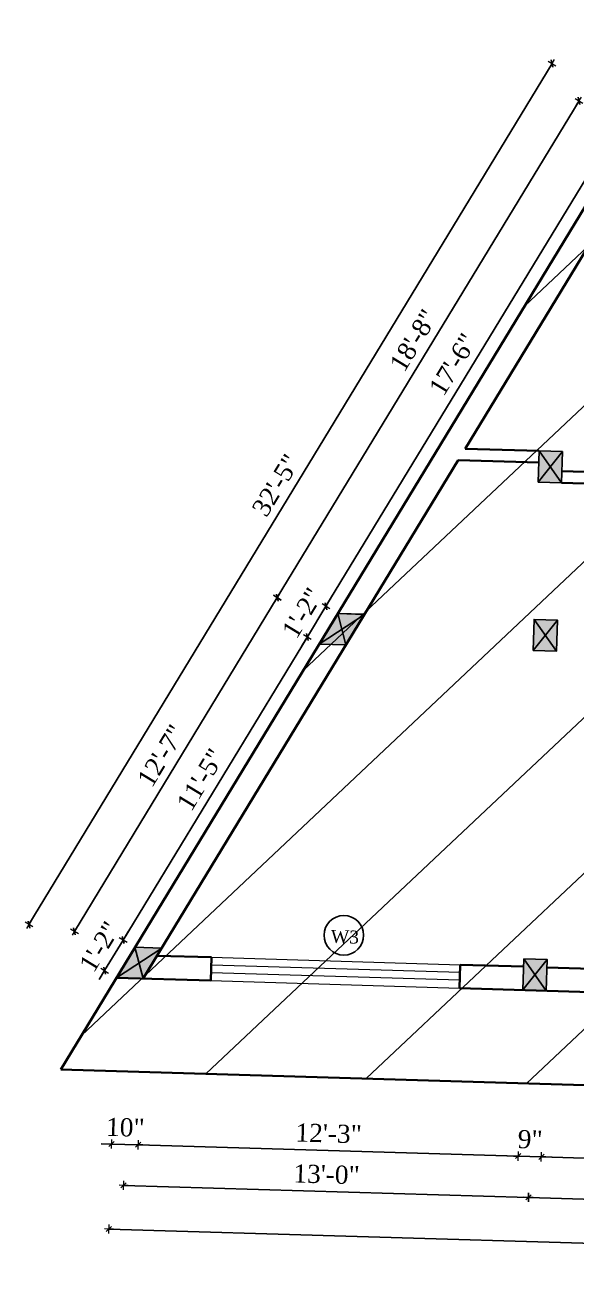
# Model space of a CAD drawing. Header units: inches. Extents: x 4069 to 291496, y -47643 to 12535.
# Drawn here: x 131821.2 to 132034.3, y -22141.2 to -21657.9 of the extents above; entities that cross this region are included whole.
import ezdxf

# ---------------------------------------------------------------- set-up
doc = ezdxf.new("R2010")
doc.units = ezdxf.units.IN
doc.header["$LTSCALE"] = 5
doc.header["$MEASUREMENT"] = 0
for name, color, linetype, lineweight in [('A-WALL', 7, 'Continuous', 9), ('Dimension', 7, 'Continuous', 18), ('Dw', 2, 'Continuous', 18)]:
    doc.layers.add(name, color=color, linetype=linetype, lineweight=lineweight)
doc.layers.add('dim line', color=7, linetype='Continuous', lineweight=15, true_color=0xfab2b2)
doc.layers.add('TEXT', color=6, linetype='Continuous')
doc.layers.add('WALL', color=7, linetype='Continuous')
doc.styles.add('ordinary', font='times.ttf')
doc.dimstyles.new('Copy of 96', dxfattribs={"dimtxt": 7, "dimasz": 4, "dimexe": 0.5, "dimexo": 0.5, "dimgap": 3, "dimtad": 1, "dimdec": 1, "dimzin": 11, "dimdsep": 46, "dimlunit": 4, "dimtxsty": 'ordinary', "dimblk": 'OBLIQUE', "dimcen": 0.09, "dimse1": 1, "dimse2": 1, "dimclrt": 6, "dimazin": 0, "dimtfac": 1, "dimtdec": 1, "dimtix": 1, "dimtmove": 2, "dimatfit": 3, "dimldrblk": 'leader', "dimfxl": 0.5, "dimfxlon": 1, "dimtolj": 1, "dimtzin": 0, "dimarcsym": 0})

# ---------------------------------------------------------------- blocks, each defined once
blk = doc.blocks.new('c2a')
at = {"color": 1, "ltscale": 5}
for p, q in [((18091.63, 4625.76), (18084.82, 4613.76)), ((18101.98, 4625.76), (18091.63, 4625.76)), ((18095.17, 4613.76), (18101.98, 4625.76)), ((18084.82, 4613.76), (18095.17, 4613.76))]:
    blk.add_line(p, q, dxfattribs=at)
blk = doc.blocks.new('oblique')
at = {"color": 0, "lineweight": -2}
blk.add_line((0.25, 0.25), (-0.25, -0.25), dxfattribs=at)
at = {"layer": 'dim line', "lineweight": 9}
for p, q in [((-0.4375, 0), (0.4375, 0)), ((0, 0.4375), (0, -0.4375))]:
    blk.add_line(p, q, dxfattribs=at)
blk = doc.blocks.new('*D3435')
at = {"layer": 'A-WALL', "color": 0, "lineweight": -2, "ltscale": 50, "transparency": 16777216}
blk.add_line((132165.49, -22114.6), (132015.56, -22110.12), dxfattribs=at)
at = {"layer": 'Defpoints', "color": 0, "ltscale": 50, "transparency": 16777216}
for p in [(132017.94, -22030.23), (132167.88, -22034.71), (132015.56, -22110.12)]:
    blk.add_point(p, dxfattribs=at)
at = {"layer": 'A-WALL', "color": 0, "lineweight": -2, "ltscale": 50, "transparency": 16777216, "xscale": 4, "yscale": 4, "zscale": 4}
for p, rotation in [((132015.56, -22110.12), 178.2899854281162), ((132165.49, -22114.6), 358.2899854281162)]:
    blk.add_blockref('oblique', p, dxfattribs=dict(at, rotation=rotation))
at = {"layer": 'A-WALL', "color": 6, "ltscale": 50, "transparency": 16777216, "insert": (132090.72, -22105.8), "char_height": 7, "attachment_point": 5, "rotation": 358.29, "style": 'ordinary'}
blk.add_mtext('\\A1;12\'-6"', dxfattribs=at)
blk = doc.blocks.new('_OBLIQUE')
at = {"color": 0, "linetype": 'ByBlock'}
blk.add_line((-0.5, -0.5), (0.5, 0.5), dxfattribs=at)
blk = doc.blocks.new('leader')
at = {"layer": 'Dimension'}
for p, q in [((0, -4.33), (0, 4.33)), ((-4.42, 0), (4.42, 0))]:
    blk.add_line(p, q, dxfattribs=at)
blk = doc.blocks.new('*D3436')
at = {"layer": 'A-WALL', "color": 0, "lineweight": -2, "ltscale": 50, "transparency": 16777216}
blk.add_line((132015.56, -22110.12), (131859.3, -22105.46), dxfattribs=at)
at = {"layer": 'Defpoints', "color": 0, "ltscale": 50, "transparency": 16777216}
for p in [(131861.69, -22025.57), (132017.94, -22030.23), (131859.3, -22105.46)]:
    blk.add_point(p, dxfattribs=at)
at = {"layer": 'A-WALL', "color": 0, "lineweight": -2, "ltscale": 50, "transparency": 16777216, "xscale": 4, "yscale": 4, "zscale": 4}
for p, rotation in [((131859.3, -22105.46), 178.2899854281162), ((132015.56, -22110.12), 358.2899854281162)]:
    blk.add_blockref('oblique', p, dxfattribs=dict(at, rotation=rotation))
at = {"layer": 'A-WALL', "color": 6, "ltscale": 50, "transparency": 16777216, "insert": (131937.63, -22101.23), "char_height": 7, "attachment_point": 5, "rotation": 358.29, "style": 'ordinary'}
blk.add_mtext('\\A1;13\'-0"', dxfattribs=at)
blk = doc.blocks.new('*D3437')
at = {"layer": 'A-WALL', "color": 0, "lineweight": -2, "ltscale": 50, "transparency": 16777216}
blk.add_line((132426.37, -22139.42), (131853.62, -22122.32), dxfattribs=at)
at = {"layer": 'Defpoints', "color": 0, "ltscale": 50, "transparency": 16777216}
for p in [(131856.52, -22025.41), (132429.26, -22042.51), (131853.62, -22122.32)]:
    blk.add_point(p, dxfattribs=at)
at = {"layer": 'A-WALL', "color": 0, "lineweight": -2, "ltscale": 50, "transparency": 16777216, "xscale": 4, "yscale": 4, "zscale": 4}
for p, rotation in [((131853.62, -22122.32), 178.2899854281162), ((132426.37, -22139.42), 358.2899854281162)]:
    blk.add_blockref('oblique', p, dxfattribs=dict(at, rotation=rotation))
at = {"layer": 'A-WALL', "color": 6, "ltscale": 50, "transparency": 16777216, "insert": (132140.19, -22124.3), "char_height": 7, "attachment_point": 5, "rotation": 358.29, "style": 'ordinary'}
blk.add_mtext('\\A1;47\'-9"', dxfattribs=at)
blk = doc.blocks.new('*D3438')
at = {"layer": 'A-WALL', "color": 0, "lineweight": -2, "ltscale": 50, "transparency": 16777216}
for p, q in [((131851.95, -22022.64), (131859.12, -22010.84)), ((131859.12, -22010.84), (131861.2, -22007.43)), ((131851.95, -22022.64), (131849.87, -22026.05))]:
    blk.add_line(p, q, dxfattribs=at)
at = {"layer": 'Defpoints', "color": 0, "ltscale": 50, "transparency": 16777216}
for p in [(131859.12, -22010.84), (131863.68, -22013.62), (131856.52, -22025.41)]:
    blk.add_point(p, dxfattribs=at)
at = {"layer": 'A-WALL', "color": 0, "lineweight": -2, "ltscale": 50, "transparency": 16777216, "xscale": 4, "yscale": 4, "zscale": 4}
for p, rotation in [((131859.12, -22010.84), 238.7014709224648), ((131851.95, -22022.64), 58.70147092246477)]:
    blk.add_blockref('oblique', p, dxfattribs=dict(at, rotation=rotation))
at = {"layer": 'A-WALL', "color": 6, "ltscale": 50, "transparency": 16777216, "insert": (131849.98, -22013.36), "char_height": 7, "attachment_point": 5, "rotation": 58.7015, "style": 'ordinary'}
blk.add_mtext('\\A1;1\'-2"', dxfattribs=at)
blk = doc.blocks.new('*D3439')
at = {"layer": 'A-WALL', "color": 0, "lineweight": -2, "ltscale": 50, "transparency": 16777216}
blk.add_line((131859.12, -22010.84), (131930.21, -21893.91), dxfattribs=at)
at = {"layer": 'Defpoints', "color": 0, "ltscale": 50, "transparency": 16777216}
for p in [(131930.21, -21893.91), (131934.78, -21896.69), (131863.68, -22013.62)]:
    blk.add_point(p, dxfattribs=at)
at = {"layer": 'A-WALL', "color": 0, "lineweight": -2, "ltscale": 50, "transparency": 16777216, "xscale": 4, "yscale": 4, "zscale": 4}
for p, rotation in [((131930.21, -21893.91), 58.70147092265319), ((131859.12, -22010.84), 238.7014709226532)]:
    blk.add_blockref('oblique', p, dxfattribs=dict(at, rotation=rotation))
at = {"layer": 'A-WALL', "color": 6, "ltscale": 50, "transparency": 16777216, "insert": (131889.06, -21948.97), "char_height": 7, "attachment_point": 5, "rotation": 58.7015, "style": 'ordinary'}
blk.add_mtext('\\A1;11\'-5"', dxfattribs=at)
blk = doc.blocks.new('*D3440')
at = {"layer": 'A-WALL', "color": 0, "lineweight": -2, "ltscale": 50, "transparency": 16777216}
for p, q in [((131937.38, -21882.12), (131939.46, -21878.7)), ((131930.21, -21893.91), (131937.38, -21882.12)), ((131930.21, -21893.91), (131928.13, -21897.33))]:
    blk.add_line(p, q, dxfattribs=at)
at = {"layer": 'Defpoints', "color": 0, "ltscale": 50, "transparency": 16777216}
for p in [(131937.38, -21882.12), (131941.94, -21884.9), (131934.78, -21896.69)]:
    blk.add_point(p, dxfattribs=at)
at = {"layer": 'A-WALL', "color": 0, "lineweight": -2, "ltscale": 50, "transparency": 16777216, "xscale": 4, "yscale": 4, "zscale": 4}
for p, rotation in [((131937.38, -21882.12), 238.7014709226532), ((131930.21, -21893.91), 58.70147092265319)]:
    blk.add_blockref('oblique', p, dxfattribs=dict(at, rotation=rotation))
at = {"layer": 'A-WALL', "color": 6, "ltscale": 50, "transparency": 16777216, "insert": (131928.24, -21884.64), "char_height": 7, "attachment_point": 5, "rotation": 58.7015, "style": 'ordinary'}
blk.add_mtext('\\A1;1\'-2"', dxfattribs=at)
blk = doc.blocks.new('*D3441')
at = {"layer": 'A-WALL', "color": 0, "lineweight": -2, "ltscale": 50, "transparency": 16777216}
blk.add_line((131937.38, -21882.12), (132046.7, -21702.3), dxfattribs=at)
at = {"layer": 'Defpoints', "color": 0, "ltscale": 50, "transparency": 16777216}
for p in [(132046.7, -21702.3), (132051.27, -21705.08), (131941.94, -21884.9)]:
    blk.add_point(p, dxfattribs=at)
at = {"layer": 'A-WALL', "color": 0, "lineweight": -2, "ltscale": 50, "transparency": 16777216, "xscale": 4, "yscale": 4, "zscale": 4}
for p, rotation in [((132046.7, -21702.3), 58.70147092265319), ((131937.38, -21882.12), 238.7014709226532)]:
    blk.add_blockref('oblique', p, dxfattribs=dict(at, rotation=rotation))
at = {"layer": 'A-WALL', "color": 6, "ltscale": 50, "transparency": 16777216, "insert": (131986.43, -21788.8), "char_height": 7, "attachment_point": 5, "rotation": 58.7015, "style": 'ordinary'}
blk.add_mtext('\\A1;17\'-6"', dxfattribs=at)
blk = doc.blocks.new('*D3443')
at = {"layer": 'A-WALL', "color": 0, "lineweight": -2, "ltscale": 50, "transparency": 16777216}
blk.add_line((132035.07, -21687.16), (131918.58, -21878.77), dxfattribs=at)
at = {"layer": 'Defpoints', "color": 0, "ltscale": 50, "transparency": 16777216}
for p in [(132054.85, -21699.18), (131918.58, -21878.77), (131938.36, -21890.79)]:
    blk.add_point(p, dxfattribs=at)
at = {"layer": 'A-WALL', "color": 0, "lineweight": -2, "ltscale": 50, "transparency": 16777216, "xscale": 4, "yscale": 4, "zscale": 4}
for p, rotation in [((132035.07, -21687.16), 58.70147092238875), ((131918.58, -21878.77), 238.7014709223888)]:
    blk.add_blockref('oblique', p, dxfattribs=dict(at, rotation=rotation))
at = {"layer": 'A-WALL', "color": 6, "ltscale": 50, "transparency": 16777216, "insert": (131971.22, -21779.55), "char_height": 7, "attachment_point": 5, "rotation": 58.7015, "style": 'ordinary'}
blk.add_mtext('\\A1;18\'-8"', dxfattribs=at)
blk = doc.blocks.new('*D3444')
at = {"layer": 'A-WALL', "color": 0, "lineweight": -2, "ltscale": 50, "transparency": 16777216}
blk.add_line((131918.58, -21878.77), (131840.32, -22007.49), dxfattribs=at)
at = {"layer": 'Defpoints', "color": 0, "ltscale": 50, "transparency": 16777216}
for p in [(131938.36, -21890.79), (131840.32, -22007.49), (131860.1, -22019.52)]:
    blk.add_point(p, dxfattribs=at)
at = {"layer": 'A-WALL', "color": 0, "lineweight": -2, "ltscale": 50, "transparency": 16777216, "xscale": 4, "yscale": 4, "zscale": 4}
for p, rotation in [((131918.58, -21878.77), 58.70147092265326), ((131840.32, -22007.49), 238.7014709226532)]:
    blk.add_blockref('oblique', p, dxfattribs=dict(at, rotation=rotation))
at = {"layer": 'A-WALL', "color": 6, "ltscale": 50, "transparency": 16777216, "insert": (131873.83, -21939.71), "char_height": 7, "attachment_point": 5, "rotation": 58.7015, "style": 'ordinary'}
blk.add_mtext('\\A1;12\'-7"', dxfattribs=at)
blk = doc.blocks.new('*D3445')
at = {"layer": 'A-WALL', "color": 0, "lineweight": -2, "ltscale": 50, "transparency": 16777216}
blk.add_line((131822.74, -22004.88), (132024.66, -21672.75), dxfattribs=at)
at = {"layer": 'Defpoints', "color": 0, "ltscale": 50, "transparency": 16777216}
for p in [(132024.66, -21672.75), (132058.44, -21693.29), (131856.52, -22025.41)]:
    blk.add_point(p, dxfattribs=at)
at = {"layer": 'A-WALL', "color": 0, "lineweight": -2, "ltscale": 50, "transparency": 16777216, "xscale": 4, "yscale": 4, "zscale": 4}
for p, rotation in [((132024.66, -21672.75), 58.70147092240071), ((131822.74, -22004.88), 238.7014709224007)]:
    blk.add_blockref('oblique', p, dxfattribs=dict(at, rotation=rotation))
at = {"layer": 'A-WALL', "color": 6, "ltscale": 50, "transparency": 16777216, "insert": (131918.1, -21835.41), "char_height": 7, "attachment_point": 5, "rotation": 58.7015, "style": 'ordinary'}
blk.add_mtext('\\A1;32\'-5"', dxfattribs=at)
blk = doc.blocks.new('*D3424')
at = {"layer": 'A-WALL', "color": 0, "lineweight": -2, "ltscale": 50, "transparency": 16777216}
for p, q in [((131854.6, -22089.51), (131850.6, -22089.39)), ((131854.6, -22089.51), (131864.95, -22089.82)), ((131864.95, -22089.82), (131868.95, -22089.94))]:
    blk.add_line(p, q, dxfattribs=at)
at = {"layer": 'Defpoints', "color": 0, "ltscale": 50, "transparency": 16777216}
for p in [(131856.52, -22025.41), (131866.86, -22025.72), (131864.95, -22089.82)]:
    blk.add_point(p, dxfattribs=at)
at = {"layer": 'A-WALL', "color": 0, "lineweight": -2, "ltscale": 50, "transparency": 16777216, "xscale": 4, "yscale": 4, "zscale": 4}
for p, rotation in [((131854.6, -22089.51), 358.2899854281162), ((131864.95, -22089.82), 178.2899854281162)]:
    blk.add_blockref('oblique', p, dxfattribs=dict(at, rotation=rotation))
at = {"layer": 'A-WALL', "color": 6, "ltscale": 50, "transparency": 16777216, "insert": (131859.97, -22083.11), "char_height": 7, "attachment_point": 5, "rotation": 358.29, "style": 'ordinary'}
blk.add_mtext('\\A1;10"', dxfattribs=at)
blk = doc.blocks.new('*D3425')
at = {"layer": 'A-WALL', "color": 0, "lineweight": -2, "ltscale": 50, "transparency": 16777216}
blk.add_line((131864.95, -22089.82), (132011.53, -22094.19), dxfattribs=at)
at = {"layer": 'Defpoints', "color": 0, "ltscale": 50, "transparency": 16777216}
for p in [(131866.86, -22025.72), (132013.45, -22030.1), (132011.53, -22094.19)]:
    blk.add_point(p, dxfattribs=at)
at = {"layer": 'A-WALL', "color": 0, "lineweight": -2, "ltscale": 50, "transparency": 16777216, "xscale": 4, "yscale": 4, "zscale": 4}
for p, rotation in [((131864.95, -22089.82), 178.2899854281162), ((132011.53, -22094.19), 358.2899854281162)]:
    blk.add_blockref('oblique', p, dxfattribs=dict(at, rotation=rotation))
at = {"layer": 'A-WALL', "color": 6, "ltscale": 50, "transparency": 16777216, "insert": (131938.44, -22085.45), "char_height": 7, "attachment_point": 5, "rotation": 358.29, "style": 'ordinary'}
blk.add_mtext('\\A1;12\'-3"', dxfattribs=at)
blk = doc.blocks.new('*D3426')
at = {"layer": 'A-WALL', "color": 0, "lineweight": -2, "ltscale": 50, "transparency": 16777216}
for p, q in [((132011.53, -22094.19), (132007.53, -22094.08)), ((132011.53, -22094.19), (132020.53, -22094.46)), ((132020.53, -22094.46), (132024.53, -22094.58))]:
    blk.add_line(p, q, dxfattribs=at)
at = {"layer": 'Defpoints', "color": 0, "ltscale": 50, "transparency": 16777216}
for p in [(132013.45, -22030.1), (132022.44, -22030.36), (132020.53, -22094.46)]:
    blk.add_point(p, dxfattribs=at)
at = {"layer": 'A-WALL', "color": 0, "lineweight": -2, "ltscale": 50, "transparency": 16777216, "xscale": 4, "yscale": 4, "zscale": 4}
for p, rotation in [((132011.53, -22094.19), 358.2899854281162), ((132020.53, -22094.46), 178.2899854281162)]:
    blk.add_blockref('oblique', p, dxfattribs=dict(at, rotation=rotation))
at = {"layer": 'A-WALL', "color": 6, "ltscale": 50, "transparency": 16777216, "insert": (132016.23, -22087.76), "char_height": 7, "attachment_point": 5, "rotation": 358.29, "style": 'ordinary'}
blk.add_mtext('\\A1;9"', dxfattribs=at)
blk = doc.blocks.new('*D3427')
at = {"layer": 'A-WALL', "color": 0, "lineweight": -2, "ltscale": 50, "transparency": 16777216}
blk.add_line((132020.53, -22094.46), (132161.47, -22098.67), dxfattribs=at)
at = {"layer": 'Defpoints', "color": 0, "ltscale": 50, "transparency": 16777216}
for p in [(132022.44, -22030.36), (132163.38, -22034.57), (132161.47, -22098.67)]:
    blk.add_point(p, dxfattribs=at)
at = {"layer": 'A-WALL', "color": 0, "lineweight": -2, "ltscale": 50, "transparency": 16777216, "xscale": 4, "yscale": 4, "zscale": 4}
for p, rotation in [((132020.53, -22094.46), 178.2899854281162), ((132161.47, -22098.67), 358.2899854281162)]:
    blk.add_blockref('oblique', p, dxfattribs=dict(at, rotation=rotation))
at = {"layer": 'A-WALL', "color": 6, "ltscale": 50, "transparency": 16777216, "insert": (132091.19, -22090), "char_height": 7, "attachment_point": 5, "rotation": 358.29, "style": 'ordinary'}
blk.add_mtext('\\A1;11\'-9"', dxfattribs=at)

msp = doc.modelspace()

# ---------------------------------------------------------------- hatches: boundary and pattern name
at = {"layer": 'WALL', "linetype": 'ByBlock', "ltscale": 5, "true_color": 0xf8991e}
h = msp.add_hatch(dxfattribs=at)
h.set_pattern_fill('ANSI31', color=30, scale=350, angle=-1.7100146)
h.set_pattern_definition([(43.29, (123828.28, -19199.53), (-29.99899, 31.8453), [])])
h.paths.add_polyline_path([(131835.00906, -22060.78507), (132079.94389, -21657.91475), (132438.23225, -21668.61118), (132428.4074, -22078.50054)])
h = msp.add_hatch(color=30, dxfattribs=at)
h.dxf.hatch_style = 1
h.paths.add_polyline_path([(132023.9714, -21828.32036), (132019.29436, -21834.18341), (132028.29035, -21834.45198)])
h.paths.add_polyline_path([(132028.29035, -21834.45198), (132028.64844, -21822.45732), (132023.9714, -21828.32036)])
h.paths.add_polyline_path([(132023.9714, -21828.32036), (132028.64844, -21822.45732), (132019.65245, -21822.18875)])
h.paths.add_polyline_path([(132019.65245, -21822.18875), (132019.29436, -21834.18341), (132023.9714, -21828.32036)])
h = msp.add_hatch(color=30, dxfattribs=at)
h.dxf.hatch_style = 1
h.paths.add_polyline_path([(131943.53214, -21890.94787), (131945.12025, -21896.99796), (131952.28907, -21885.20663)])
h.paths.add_polyline_path([(131943.53214, -21890.94787), (131952.28907, -21885.20663), (131941.94402, -21884.89779)])
h.paths.add_polyline_path([(131941.94402, -21884.89779), (131934.7752, -21896.68911), (131943.53214, -21890.94787)])
h.paths.add_polyline_path([(131943.53214, -21890.94787), (131934.7752, -21896.68911), (131945.12025, -21896.99796)])
h = msp.add_hatch(color=30, dxfattribs=at)
h.dxf.hatch_style = 1
h.paths.add_polyline_path([(132022.03174, -21893.29142), (132017.3547, -21899.15446), (132026.35069, -21899.42303)])
h.paths.add_polyline_path([(132026.35069, -21899.42303), (132026.70878, -21887.42837), (132022.03174, -21893.29142)])
h.paths.add_polyline_path([(132022.03174, -21893.29142), (132026.70878, -21887.42837), (132017.71279, -21887.15981)])
h.paths.add_polyline_path([(132017.71279, -21887.15981), (132017.3547, -21899.15446), (132022.03174, -21893.29142)])
h = msp.add_hatch(color=30, dxfattribs=at)
h.dxf.hatch_style = 1
h.paths.add_polyline_path([(131865.27247, -22019.66985), (131866.86058, -22025.71994), (131874.02941, -22013.92861)])
h.paths.add_polyline_path([(131865.27247, -22019.66985), (131874.02941, -22013.92861), (131863.68436, -22013.61977)])
h.paths.add_polyline_path([(131863.68436, -22013.61977), (131856.51553, -22025.41109), (131865.27247, -22019.66985)])
h.paths.add_polyline_path([(131865.27247, -22019.66985), (131856.51553, -22025.41109), (131866.86058, -22025.71994)])
h = msp.add_hatch(color=30, dxfattribs=at)
h.dxf.hatch_style = 1
h.paths.add_polyline_path([(132018.12257, -22024.23308), (132013.44553, -22030.09612), (132022.44152, -22030.36469)])
h.paths.add_polyline_path([(132022.44152, -22030.36469), (132022.79961, -22018.37003), (132018.12257, -22024.23308)])
h.paths.add_polyline_path([(132018.12257, -22024.23308), (132022.79961, -22018.37003), (132013.80362, -22018.10147)])
h.paths.add_polyline_path([(132013.80362, -22018.10147), (132013.44553, -22030.09612), (132018.12257, -22024.23308)])

# ---------------------------------------------------------------- linework, layer by layer
at = {"color": 1, "ltscale": 5}
for p, q in [((132019.29436, -21834.18341), (132028.64844, -21822.45732)), ((132028.29035, -21834.45198), (132019.65245, -21822.18875)), ((131934.7752, -21896.68911), (131952.28907, -21885.20663)), ((131945.12025, -21896.99796), (131941.94402, -21884.89779)), ((132017.3547, -21899.15446), (132026.70878, -21887.42837)), ((132026.35069, -21899.42303), (132017.71279, -21887.15981)), ((131856.51553, -22025.41109), (131874.02941, -22013.92861)), ((131866.86058, -22025.71994), (131863.68436, -22013.61977)), ((132013.44553, -22030.09612), (132022.79961, -22018.37003)), ((132022.44152, -22030.36469), (132013.80362, -22018.10147))]:
    msp.add_line(p, q, dxfattribs=at)
at = {"layer": 'A-WALL', "lineweight": 30}
for p, q in [((131835.00906, -22060.78507), (132079.94389, -21657.91475)), ((131991.12021, -21821.33694), (132068.78247, -21693.59757)), ((132019.65245, -21822.18875), (131991.12021, -21821.33694)), ((131866.86058, -22025.71994), (131988.4319, -21825.75869)), ((132019.51816, -21826.68675), (131988.4319, -21825.75869)), ((132028.42463, -21829.95398), (132123.73351, -21832.79936)), ((132028.29035, -21834.45198), (132123.59923, -21837.29735)), ((131872.2372, -22016.87644), (131893.26785, -22017.5043)), ((131892.99928, -22026.50029), (131893.26785, -22017.5043)), ((131988.95653, -22029.36502), (131989.2251, -22020.36903)), ((131989.2251, -22020.36903), (132013.7141, -22021.10013)), ((132022.71009, -22021.3687), (132044.2006, -22022.01028)), ((131856.51553, -22025.41109), (131892.99928, -22026.50029)), ((131988.95653, -22029.36502), (132043.93203, -22031.00627)), ((131835.00906, -22060.78507), (132428.4074, -22078.50054))]:
    msp.add_line(p, q, dxfattribs=at)
at = {"layer": 'Dw', "color": 3}
for p, q in [((131989.13557, -22023.36769), (131893.17833, -22020.50296)), ((131893.26785, -22017.5043), (131989.2251, -22020.36903)), ((131892.99928, -22026.50029), (131988.95653, -22029.36502)), ((131989.04605, -22026.36636), (131893.0888, -22023.50163))]:
    msp.add_line(p, q, dxfattribs=at)
at = {"layer": 'TEXT'}
msp.add_circle((131944.29148, -22008.9986), 7.64038, dxfattribs=at)
at = {"layer": 'WALL', "color": 2, "linetype": 'ByBlock', "ltscale": 5}
for points in [[(132019.29436, -21834.18341), (132028.29035, -21834.45198), (132028.64844, -21822.45732), (132019.65245, -21822.18875)], [(131934.7752, -21896.68911), (131945.12025, -21896.99796), (131952.28907, -21885.20663), (131941.94402, -21884.89779)], [(132017.3547, -21899.15446), (132026.35069, -21899.42303), (132026.70878, -21887.42837), (132017.71279, -21887.15981)], [(131856.51553, -22025.41109), (131866.86058, -22025.71994), (131874.02941, -22013.92861), (131863.68436, -22013.61977)], [(132013.44553, -22030.09612), (132022.44152, -22030.36469), (132022.79961, -22018.37003), (132013.80362, -22018.10147)]]:
    msp.add_lwpolyline(points, close=True, dxfattribs=at)

# ---------------------------------------------------------------- block references
at = {"layer": 'WALL', "color": 2, "linetype": 'ByBlock', "ltscale": 5, "rotation": 358.2899854281289}
for p in [(113720.33091, -25968.72534), (113642.07124, -26097.44732)]:
    msp.add_blockref('c2a', p, dxfattribs=at)

# ---------------------------------------------------------------- texts
at = {"layer": 'TEXT', "style": 'ordinary'}
msp.add_text('W3', height=5, rotation=358.2903735, dxfattribs=at).set_placement((131939.16929, -22011.91116))

# ---------------------------------------------------------------- dimensions: what is measured, and where the dimension line sits
at = {"layer": 'A-WALL', "ltscale": 50}
for p1, p2, distance, picture, middle in [((131856.51553, -22025.41109), (132058.43742, -21693.28873), 39.52759, '*D3445', (131918.09543, -21835.40724)), ((132054.85301, -21699.18439), (131938.35961, -21890.79345), -23.15088, '*D3443', (131971.21871, -21779.55391)), ((131856.51553, -22025.41109), (131863.68436, -22013.61977), 5.34192, '*D3438', (131849.98135, -22013.36359))]:
    dim = msp.add_aligned_dim(p1=p1, p2=p2, distance=distance, dimstyle='Copy of 96', override={"dimdec": 0, "dimblk": 'oblique', "dimtdec": 0, "dimarcsym": 1}, dxfattribs=at)
    dim.commit()
    dim.dimension.update_dxf_attribs({"geometry": picture, "text_midpoint": middle})
for base, p1, p2, angle, picture, middle in [((132046.70407, -21702.30494), (131941.94402, -21884.89779), (132051.2686, -21705.08006), 238.7014709, '*D3441', (131986.42734, -21788.80037)), ((131937.3795, -21882.12267), (131934.7752, -21896.68911), (131941.94402, -21884.89779), 238.7014709, '*D3440', (131928.24102, -21884.6416)), ((131840.31816, -22007.48861), (131938.35961, -21890.79345), (131860.09995, -22019.51543), 58.7014709, '*D3444', (131873.83355, -21939.71419)), ((131930.21068, -21893.914), (131863.68436, -22013.61977), (131934.7752, -21896.68911), 238.7014709, '*D3439', (131889.05944, -21948.97113)), ((131864.94698, -22089.81823), (131856.51553, -22025.41109), (131866.86058, -22025.71994), 358.2899854, '*D3424', (131859.97023, -22083.10617)), ((131853.62237, -22122.32064), (132429.26035, -22042.50996), (131856.51553, -22025.41109), 358.2899854, '*D3437', (132140.19086, -22124.30234)), ((131859.30295, -22105.45743), (132017.94353, -22030.23041), (131861.68806, -22025.56552), 358.2899854, '*D3436', (131937.62645, -22101.23224)), ((132011.53192, -22094.19441), (131866.86058, -22025.71994), (132013.44553, -22030.09612), 358.2899854, '*D3425', (131938.43522, -22085.44868)), ((132020.52792, -22094.46298), (132013.44553, -22030.09612), (132022.44152, -22030.36469), 358.2899854, '*D3426', (132016.226, -22087.76097)), ((132015.55841, -22110.12232), (132167.87673, -22034.70655), (132017.94353, -22030.23041), 358.2899854, '*D3435', (132090.72079, -22105.80276)), ((132161.46512, -22098.67055), (132022.44152, -22030.36469), (132163.37873, -22034.57226), 358.2899854, '*D3427', (132091.19259, -22089.99904))]:
    dim = msp.add_linear_dim(base=base, p1=p1, p2=p2, angle=angle, dimstyle='Copy of 96', override={"dimdec": 0, "dimblk": 'oblique', "dimtdec": 0, "dimarcsym": 1}, dxfattribs=at)
    dim.commit()
    dim.dimension.update_dxf_attribs({"geometry": picture, "text_midpoint": middle})

doc.saveas('drawing.dxf')
